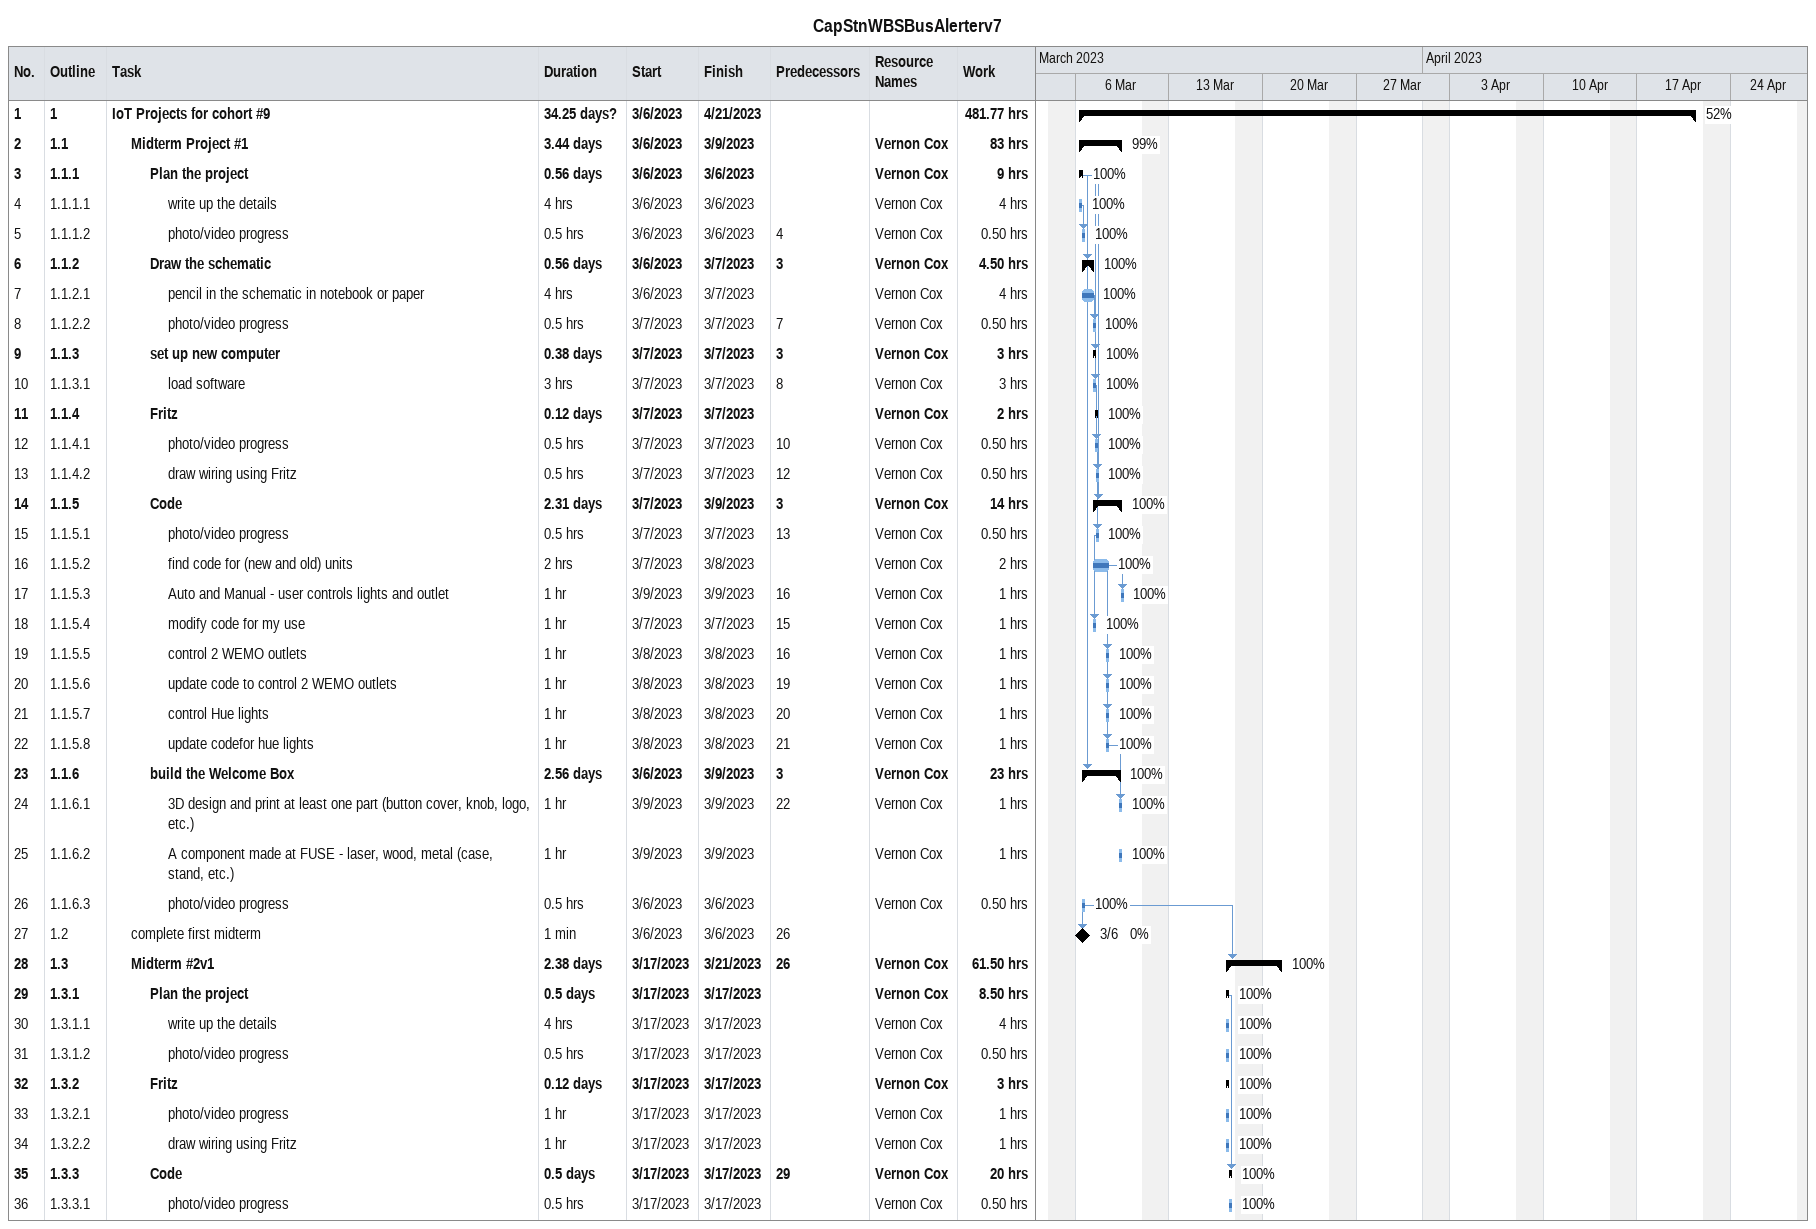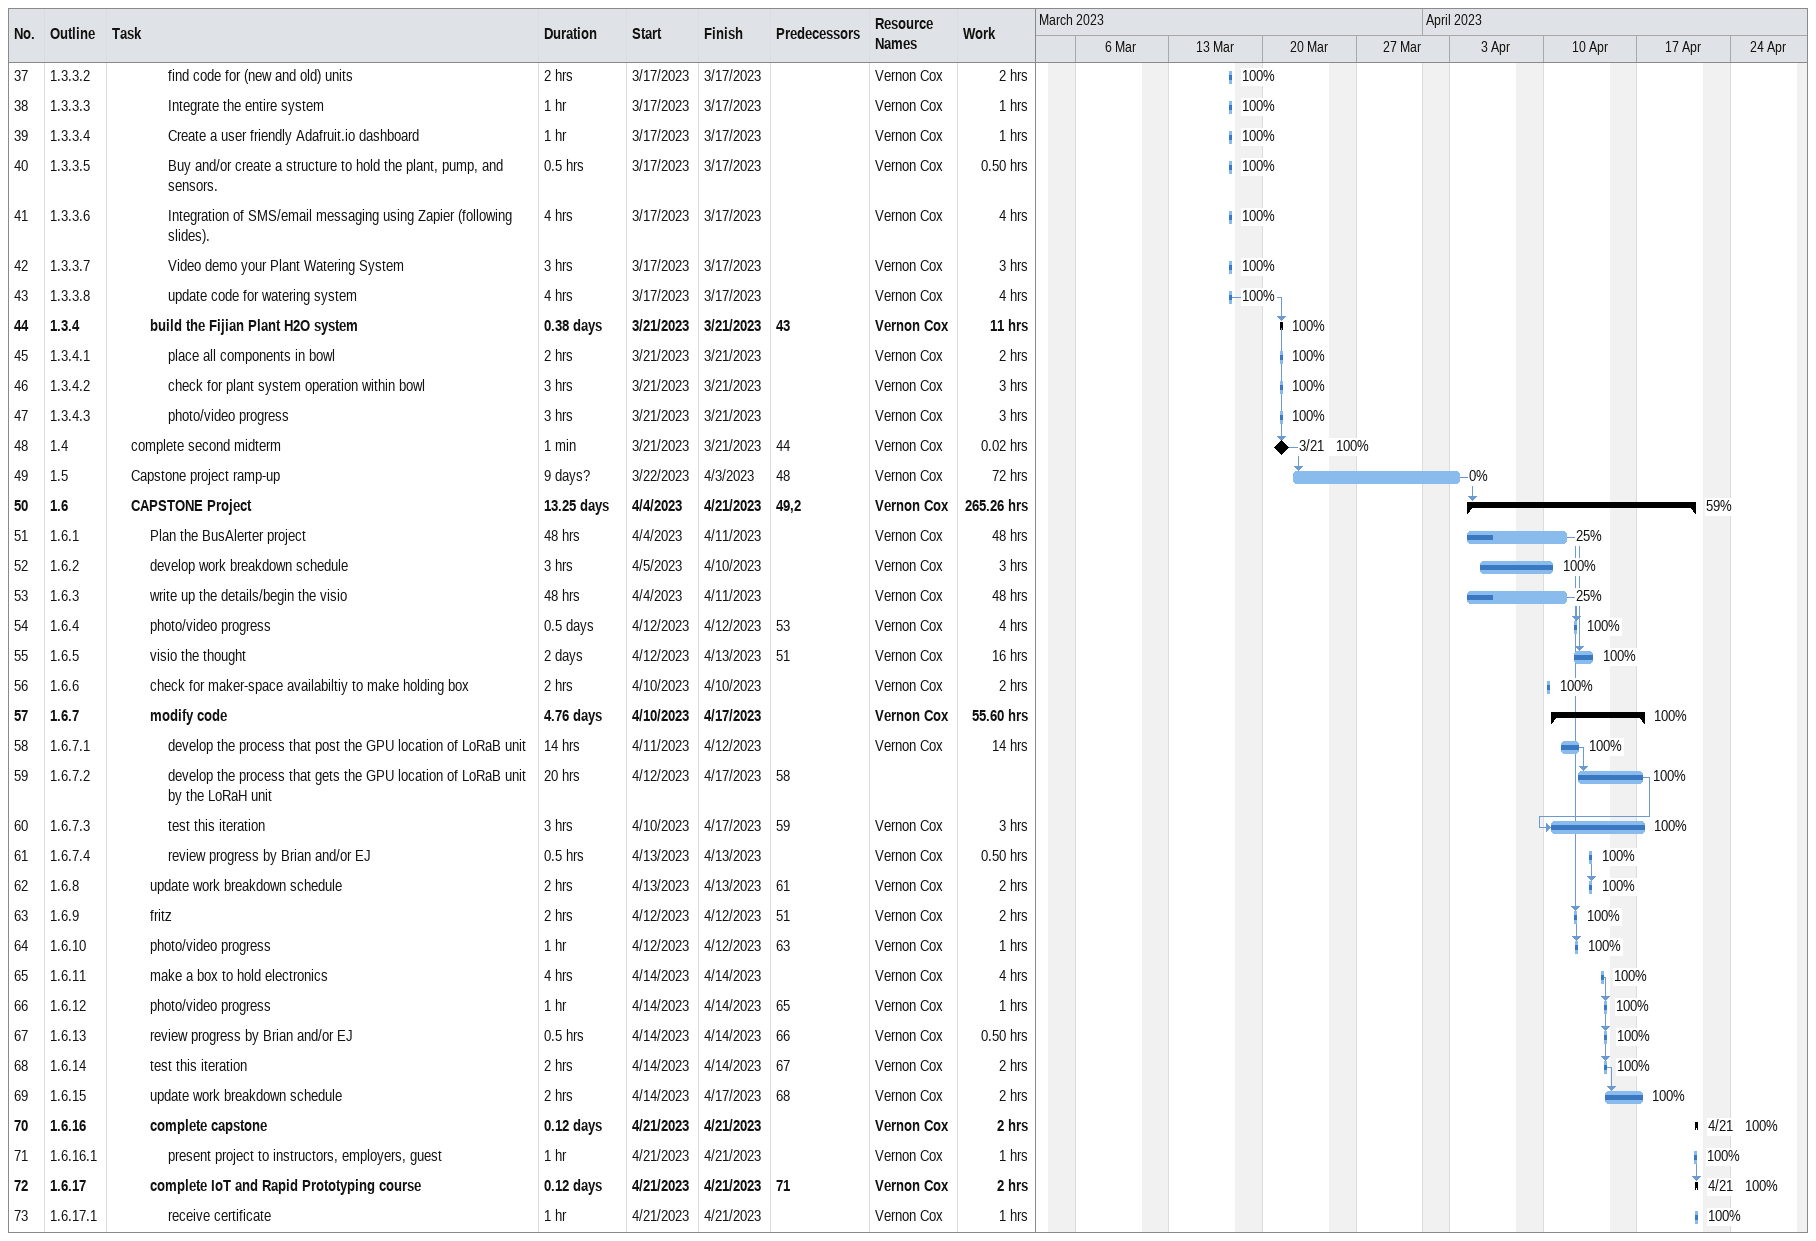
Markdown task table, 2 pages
CapStnWBSBusAlerterv7

| ID | WBS | Task | Duration | Start | Finish | Predecessors | Resources | % complete | Work (h) |
|---|---|---|---|---|---|---|---|---|---|
| 1 | 1 | **IoT Projects for cohort #9** | 34.25d? | 2023-03-06 | 2023-04-21 |  |  | 52 | 481.77 |
| 2 | 1.1 | **Midterm Project #1** | 3.44d | 2023-03-06 | 2023-03-09 |  | Vernon Cox | 99 | 83 |
| 3 | 1.1.1 | **Plan the project** | 0.56d | 2023-03-06 | 2023-03-06 |  | Vernon Cox | 100 | 9 |
| 4 | 1.1.1.1 | write up the details | 4h | 2023-03-06 | 2023-03-06 |  | Vernon Cox | 100 | 4 |
| 5 | 1.1.1.2 | photo/video progress | 0.5h | 2023-03-06 | 2023-03-06 | 4 | Vernon Cox | 100 | 0.50 |
| 6 | 1.1.2 | **Draw the schematic** | 0.56d | 2023-03-06 | 2023-03-07 | 3 | Vernon Cox | 100 | 4.50 |
| 7 | 1.1.2.1 | pencil in the schematic in notebook or paper | 4h | 2023-03-06 | 2023-03-07 |  | Vernon Cox | 100 | 4 |
| 8 | 1.1.2.2 | photo/video progress | 0.5h | 2023-03-07 | 2023-03-07 | 7 | Vernon Cox | 100 | 0.50 |
| 9 | 1.1.3 | **set up new computer** | 0.38d | 2023-03-07 | 2023-03-07 | 3 | Vernon Cox | 100 | 3 |
| 10 | 1.1.3.1 | load software | 3h | 2023-03-07 | 2023-03-07 | 8 | Vernon Cox | 100 | 3 |
| 11 | 1.1.4 | **Fritz** | 0.12d | 2023-03-07 | 2023-03-07 |  | Vernon Cox | 100 | 2 |
| 12 | 1.1.4.1 | photo/video progress | 0.5h | 2023-03-07 | 2023-03-07 | 10 | Vernon Cox | 100 | 0.50 |
| 13 | 1.1.4.2 | draw wiring using Fritz | 0.5h | 2023-03-07 | 2023-03-07 | 12 | Vernon Cox | 100 | 0.50 |
| 14 | 1.1.5 | **Code** | 2.31d | 2023-03-07 | 2023-03-09 | 3 | Vernon Cox | 100 | 14 |
| 15 | 1.1.5.1 | photo/video progress | 0.5h | 2023-03-07 | 2023-03-07 | 13 | Vernon Cox | 100 | 0.50 |
| 16 | 1.1.5.2 | find code for (new and old) units | 2h | 2023-03-07 | 2023-03-08 |  | Vernon Cox | 100 | 2 |
| 17 | 1.1.5.3 | Auto and Manual - user controls lights and outlet | 1h | 2023-03-09 | 2023-03-09 | 16 | Vernon Cox | 100 | 1 |
| 18 | 1.1.5.4 | modify code for my use | 1h | 2023-03-07 | 2023-03-07 | 15 | Vernon Cox | 100 | 1 |
| 19 | 1.1.5.5 | control 2 WEMO outlets | 1h | 2023-03-08 | 2023-03-08 | 16 | Vernon Cox | 100 | 1 |
| 20 | 1.1.5.6 | update code to control 2 WEMO outlets | 1h | 2023-03-08 | 2023-03-08 | 19 | Vernon Cox | 100 | 1 |
| 21 | 1.1.5.7 | control Hue lights | 1h | 2023-03-08 | 2023-03-08 | 20 | Vernon Cox | 100 | 1 |
| 22 | 1.1.5.8 | update codefor hue lights | 1h | 2023-03-08 | 2023-03-08 | 21 | Vernon Cox | 100 | 1 |
| 23 | 1.1.6 | **build the Welcome Box** | 2.56d | 2023-03-06 | 2023-03-09 | 3 | Vernon Cox | 100 | 23 |
| 24 | 1.1.6.1 | 3D design and print at least one part (button cover, knob, logo, etc.) | 1h | 2023-03-09 | 2023-03-09 | 22 | Vernon Cox | 100 | 1 |
| 25 | 1.1.6.2 | A component made at FUSE - laser, wood, metal (case, stand, etc.) | 1h | 2023-03-09 | 2023-03-09 |  | Vernon Cox | 100 | 1 |
| 26 | 1.1.6.3 | photo/video progress | 0.5h | 2023-03-06 | 2023-03-06 |  | Vernon Cox | 100 | 0.50 |
| 27 | 1.2 | complete first midterm | 1min | 2023-03-06 | 2023-03-06 | 26 |  | 0 |  |
| 28 | 1.3 | **Midterm #2v1** | 2.38d | 2023-03-17 | 2023-03-21 | 26 | Vernon Cox | 100 | 61.50 |
| 29 | 1.3.1 | **Plan the project** | 0.5d | 2023-03-17 | 2023-03-17 |  | Vernon Cox | 100 | 8.50 |
| 30 | 1.3.1.1 | write up the details | 4h | 2023-03-17 | 2023-03-17 |  | Vernon Cox | 100 | 4 |
| 31 | 1.3.1.2 | photo/video progress | 0.5h | 2023-03-17 | 2023-03-17 |  | Vernon Cox | 100 | 0.50 |
| 32 | 1.3.2 | **Fritz** | 0.12d | 2023-03-17 | 2023-03-17 |  | Vernon Cox | 100 | 3 |
| 33 | 1.3.2.1 | photo/video progress | 1h | 2023-03-17 | 2023-03-17 |  | Vernon Cox | 100 | 1 |
| 34 | 1.3.2.2 | draw wiring using Fritz | 1h | 2023-03-17 | 2023-03-17 |  | Vernon Cox | 100 | 1 |
| 35 | 1.3.3 | **Code** | 0.5d | 2023-03-17 | 2023-03-17 | 29 | Vernon Cox | 100 | 20 |
| 36 | 1.3.3.1 | photo/video progress | 0.5h | 2023-03-17 | 2023-03-17 |  | Vernon Cox | 100 | 0.50 |
| 37 | 1.3.3.2 | find code for (new and old) units | 2h | 2023-03-17 | 2023-03-17 |  | Vernon Cox | 100 | 2 |
| 38 | 1.3.3.3 | Integrate the entire system | 1h | 2023-03-17 | 2023-03-17 |  | Vernon Cox | 100 | 1 |
| 39 | 1.3.3.4 | Create a user friendly Adafruit.io dashboard | 1h | 2023-03-17 | 2023-03-17 |  | Vernon Cox | 100 | 1 |
| 40 | 1.3.3.5 | Buy and/or create a structure to hold the plant, pump, and sensors. | 0.5h | 2023-03-17 | 2023-03-17 |  | Vernon Cox | 100 | 0.50 |
| 41 | 1.3.3.6 | Integration of SMS/email messaging using Zapier (following slides). | 4h | 2023-03-17 | 2023-03-17 |  | Vernon Cox | 100 | 4 |
| 42 | 1.3.3.7 | Video demo your Plant Watering System | 3h | 2023-03-17 | 2023-03-17 |  | Vernon Cox | 100 | 3 |
| 43 | 1.3.3.8 | update code for watering system | 4h | 2023-03-17 | 2023-03-17 |  | Vernon Cox | 100 | 4 |
| 44 | 1.3.4 | **build the Fijian Plant H2O system** | 0.38d | 2023-03-21 | 2023-03-21 | 43 | Vernon Cox | 100 | 11 |
| 45 | 1.3.4.1 | place all components in bowl | 2h | 2023-03-21 | 2023-03-21 |  | Vernon Cox | 100 | 2 |
| 46 | 1.3.4.2 | check for plant system operation within bowl | 3h | 2023-03-21 | 2023-03-21 |  | Vernon Cox | 100 | 3 |
| 47 | 1.3.4.3 | photo/video progress | 3h | 2023-03-21 | 2023-03-21 |  | Vernon Cox | 100 | 3 |
| 48 | 1.4 | complete second midterm | 1min | 2023-03-21 | 2023-03-21 | 44 | Vernon Cox | 100 | 0.02 |
| 49 | 1.5 | Capstone project ramp-up | 9d? | 2023-03-22 | 2023-04-03 | 48 | Vernon Cox | 0 | 72 |
| 50 | 1.6 | **CAPSTONE Project** | 13.25d | 2023-04-04 | 2023-04-21 | 49, 2 | Vernon Cox | 59 | 265.26 |
| 51 | 1.6.1 | Plan the BusAlerter project | 48h | 2023-04-04 | 2023-04-11 |  | Vernon Cox | 25 | 48 |
| 52 | 1.6.2 | develop work breakdown schedule | 3h | 2023-04-05 | 2023-04-10 |  | Vernon Cox | 100 | 3 |
| 53 | 1.6.3 | write up the details/begin the visio | 48h | 2023-04-04 | 2023-04-11 |  | Vernon Cox | 25 | 48 |
| 54 | 1.6.4 | photo/video progress | 0.5d | 2023-04-12 | 2023-04-12 | 53 | Vernon Cox | 100 | 4 |
| 55 | 1.6.5 | visio the thought | 2d | 2023-04-12 | 2023-04-13 | 51 | Vernon Cox | 100 | 16 |
| 56 | 1.6.6 | check for maker-space availabiltiy to make holding box | 2h | 2023-04-10 | 2023-04-10 |  | Vernon Cox | 100 | 2 |
| 57 | 1.6.7 | **modify code** | 4.76d | 2023-04-10 | 2023-04-17 |  | Vernon Cox | 100 | 55.60 |
| 58 | 1.6.7.1 | develop the process that post the GPU location of LoRaB unit | 14h | 2023-04-11 | 2023-04-12 |  | Vernon Cox | 100 | 14 |
| 59 | 1.6.7.2 | develop the process that gets the GPU location of LoRaB unit by the LoRaH unit | 20h | 2023-04-12 | 2023-04-17 | 58 |  | 100 |  |
| 60 | 1.6.7.3 | test this iteration | 3h | 2023-04-10 | 2023-04-17 | 59 | Vernon Cox | 100 | 3 |
| 61 | 1.6.7.4 | review progress by Brian and/or EJ | 0.5h | 2023-04-13 | 2023-04-13 |  | Vernon Cox | 100 | 0.50 |
| 62 | 1.6.8 | update work breakdown schedule | 2h | 2023-04-13 | 2023-04-13 | 61 | Vernon Cox | 100 | 2 |
| 63 | 1.6.9 | fritz | 2h | 2023-04-12 | 2023-04-12 | 51 | Vernon Cox | 100 | 2 |
| 64 | 1.6.10 | photo/video progress | 1h | 2023-04-12 | 2023-04-12 | 63 | Vernon Cox | 100 | 1 |
| 65 | 1.6.11 | make a box to hold electronics | 4h | 2023-04-14 | 2023-04-14 |  | Vernon Cox | 100 | 4 |
| 66 | 1.6.12 | photo/video progress | 1h | 2023-04-14 | 2023-04-14 | 65 | Vernon Cox | 100 | 1 |
| 67 | 1.6.13 | review progress by Brian and/or EJ | 0.5h | 2023-04-14 | 2023-04-14 | 66 | Vernon Cox | 100 | 0.50 |
| 68 | 1.6.14 | test this iteration | 2h | 2023-04-14 | 2023-04-14 | 67 | Vernon Cox | 100 | 2 |
| 69 | 1.6.15 | update work breakdown schedule | 2h | 2023-04-14 | 2023-04-17 | 68 | Vernon Cox | 100 | 2 |
| 70 | 1.6.16 | **complete capstone** | 0.12d | 2023-04-21 | 2023-04-21 |  | Vernon Cox | 100 | 2 |
| 71 | 1.6.16.1 | present project to instructors, employers, guest | 1h | 2023-04-21 | 2023-04-21 |  | Vernon Cox | 100 | 1 |
| 72 | 1.6.17 | **complete IoT and Rapid Prototyping course** | 0.12d | 2023-04-21 | 2023-04-21 | 71 | Vernon Cox | 100 | 2 |
| 73 | 1.6.17.1 | receive certificate | 1h | 2023-04-21 | 2023-04-21 |  | Vernon Cox | 100 | 1 |
